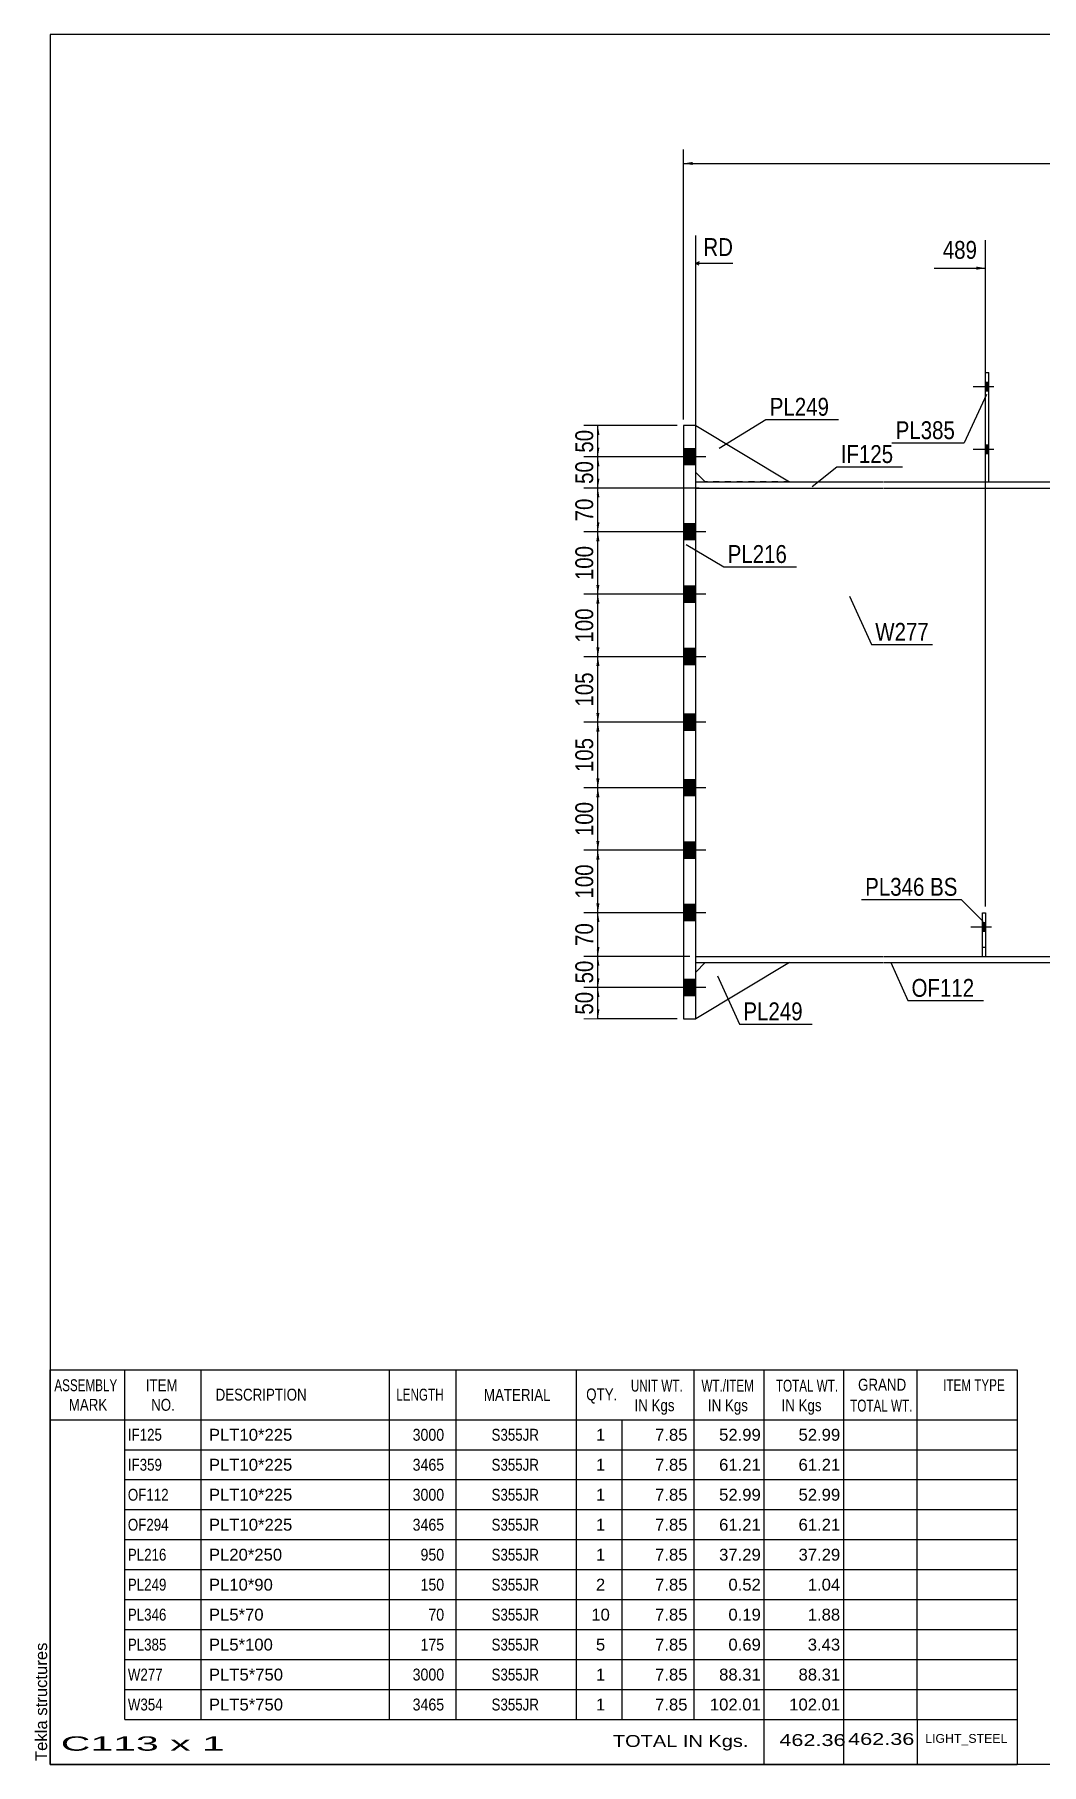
# Model space of a CAD drawing. Header units: millimetres. Extents: x -405 to -3, y -129 to 148.
# Drawn here: x -405.4 to -244.2, y -129.4 to 147.6 of the extents above; entities that cross this region are included whole.
import ezdxf

# ---------------------------------------------------------------- set-up
doc = ezdxf.new("R2010")
doc.units = ezdxf.units.MM
doc.linetypes.add('DXK_LINE_DOT1', pattern=[1.8814, 0.9407, -0.9407])
doc.linetypes.add('DXK_LINE_DOT2', pattern=[3.9198, 1.9599, -1.9599])
doc.styles.add('Arial', font='ARIAL.TTF', dxfattribs={"height": 0.2})
doc.styles.add('Arial Narrow', font='ARIALN.TTF', dxfattribs={"height": 0.2})

# ---------------------------------------------------------------- blocks, each defined once
blk = doc.blocks.new('Unknown-627317436-1210')
at = {"color": 5, "linetype": 'Continuous'}
for p, q in [((-2.93, 147.63), (-402.93, 147.63)), ((-402.93, 147.63), (-402.93, -129.37)), ((-2.93, -129.37), (-2.93, 147.63)), ((-402.93, -129.37), (-2.93, -129.37))]:
    blk.add_line(p, q, dxfattribs=at)
at = {"color": 174, "linetype": 'Continuous', "style": 'Arial'}
blk.add_text('Tekla structures', height=1.9102, rotation=90, dxfattribs=at).set_placement((-403.43, -128.87))
blk = doc.blocks.new('Bolt-627317436-1444 - 1442')
at = {"linetype": 'Continuous'}
for points in [[(-299.5, 78.7), (-299.5, 81.3), (-301.5, 81.3), (-301.5, 78.7)], [(-299.5, 78.7), (-299.5, 81.3), (-301.5, 81.3), (-301.5, 78.7)], [(-299.5, 66.7), (-299.5, 69.3), (-301.5, 69.3), (-301.5, 66.7)], [(-299.5, 66.7), (-299.5, 69.3), (-301.5, 69.3), (-301.5, 66.7)], [(-299.5, 56.7), (-299.5, 59.3), (-301.5, 59.3), (-301.5, 56.7)], [(-299.5, 56.7), (-299.5, 59.3), (-301.5, 59.3), (-301.5, 56.7)], [(-299.5, 46.7), (-299.5, 49.3), (-301.5, 49.3), (-301.5, 46.7)], [(-299.5, 46.7), (-299.5, 49.3), (-301.5, 49.3), (-301.5, 46.7)], [(-299.5, 36.2), (-299.5, 38.8), (-301.5, 38.8), (-301.5, 36.2)], [(-299.5, 36.2), (-299.5, 38.8), (-301.5, 38.8), (-301.5, 36.2)], [(-299.5, 25.7), (-299.5, 28.3), (-301.5, 28.3), (-301.5, 25.7)], [(-299.5, 25.7), (-299.5, 28.3), (-301.5, 28.3), (-301.5, 25.7)], [(-299.5, 15.7), (-299.5, 18.3), (-301.5, 18.3), (-301.5, 15.7)], [(-299.5, 15.7), (-299.5, 18.3), (-301.5, 18.3), (-301.5, 15.7)], [(-299.5, 5.7), (-299.5, 8.3), (-301.5, 8.3), (-301.5, 5.7)], [(-299.5, 5.7), (-299.5, 8.3), (-301.5, 8.3), (-301.5, 5.7)], [(-299.5, -6.3), (-299.5, -3.7), (-301.5, -3.7), (-301.5, -6.3)], [(-299.5, -6.3), (-299.5, -3.7), (-301.5, -3.7), (-301.5, -6.3)]]:
    blk.add_hatch(color=3, dxfattribs=at).paths.add_polyline_path(points)
at = {"color": 3, "linetype": 'Continuous'}
for p, q in [((-299.5, 81.3), (-301.5, 81.3)), ((-299.5, 81.3), (-301.5, 81.3)), ((-297.91, 80), (-308.5, 80)), ((-297.91, 80), (-308.5, 80)), ((-299.5, 78.7), (-301.5, 78.7)), ((-299.5, 78.7), (-301.5, 78.7)), ((-299.5, 69.3), (-301.5, 69.3)), ((-299.5, 69.3), (-301.5, 69.3)), ((-297.91, 68), (-308.5, 68)), ((-297.91, 68), (-308.5, 68)), ((-299.5, 66.7), (-301.5, 66.7)), ((-299.5, 66.7), (-301.5, 66.7)), ((-299.5, 59.3), (-301.5, 59.3)), ((-299.5, 59.3), (-301.5, 59.3)), ((-297.91, 58), (-308.5, 58)), ((-297.91, 58), (-308.5, 58)), ((-299.5, 56.7), (-301.5, 56.7)), ((-299.5, 56.7), (-301.5, 56.7)), ((-297.91, 48), (-308.5, 48)), ((-297.91, 48), (-308.5, 48)), ((-299.5, 49.3), (-301.5, 49.3)), ((-299.5, 49.3), (-301.5, 49.3)), ((-299.5, 46.7), (-301.5, 46.7)), ((-299.5, 46.7), (-301.5, 46.7)), ((-299.5, 38.8), (-301.5, 38.8)), ((-299.5, 38.8), (-301.5, 38.8)), ((-297.91, 37.5), (-308.5, 37.5)), ((-297.91, 37.5), (-308.5, 37.5)), ((-299.5, 36.2), (-301.5, 36.2)), ((-299.5, 36.2), (-301.5, 36.2)), ((-299.5, 28.3), (-301.5, 28.3)), ((-299.5, 28.3), (-301.5, 28.3)), ((-297.91, 27), (-308.5, 27)), ((-297.91, 27), (-308.5, 27)), ((-299.5, 25.7), (-301.5, 25.7)), ((-299.5, 25.7), (-301.5, 25.7)), ((-297.91, 17), (-308.5, 17)), ((-297.91, 17), (-308.5, 17)), ((-299.5, 18.3), (-301.5, 18.3)), ((-299.5, 18.3), (-301.5, 18.3)), ((-299.5, 15.7), (-301.5, 15.7)), ((-299.5, 15.7), (-301.5, 15.7)), ((-297.91, 7), (-308.5, 7)), ((-297.91, 7), (-308.5, 7)), ((-299.5, 8.3), (-301.5, 8.3)), ((-299.5, 8.3), (-301.5, 8.3)), ((-299.5, 5.7), (-301.5, 5.7)), ((-299.5, 5.7), (-301.5, 5.7)), ((-297.91, -5), (-308.5, -5)), ((-297.91, -5), (-308.5, -5)), ((-299.5, -3.7), (-301.5, -3.7)), ((-299.5, -3.7), (-301.5, -3.7)), ((-299.5, -6.3), (-301.5, -6.3)), ((-299.5, -6.3), (-301.5, -6.3))]:
    blk.add_line(p, q, dxfattribs=at)
blk = doc.blocks.new('Part-627317436-1461 - 1442')
at = {"color": 7, "linetype": 'DXK_LINE_DOT1'}
for p, q in [((-299.5, 0), (-299.5, 75)), ((-299.5, 75), (-269.5, 75)), ((-269.4, 75), (-236.8, 75)), ((-236.7, 75), (-204.1, 75)), ((-204, 75), (-189, 75)), ((-299.5, 0), (-269.5, 0)), ((-269.4, 0), (-236.8, 0)), ((-236.7, 0), (-204.1, 0)), ((-204, 0), (-189, 0))]:
    blk.add_line(p, q, dxfattribs=at)
at = {"color": 2, "linetype": 'Continuous'}
blk.add_line((-189, 0), (-189, 75), dxfattribs=at)
blk = doc.blocks.new('Bolt-627317436-1507 - 1442')
at = {"linetype": 'Continuous'}
blk.add_hatch(color=3, dxfattribs=at).paths.add_polyline_path([(-253.1, 4), (-253.1, 5.4), (-253.6, 5.4), (-253.6, 4)])
at = {"color": 3, "linetype": 'Continuous'}
for p, q in [((-252.15, 4.7), (-255.45, 4.7)), ((-253.1, 5.4), (-253.6, 5.4)), ((-253.1, 4), (-253.6, 4))]:
    blk.add_line(p, q, dxfattribs=at)
blk = doc.blocks.new('Bolt-627317436-1506 - 1442')
at = {"color": 3, "linetype": 'DXK_LINE_DOT2'}
for p, q in [((-252.15, 4.7), (-255.45, 4.7)), ((-253.1, 5.4), (-253.6, 5.4)), ((-253.1, 4), (-253.6, 4))]:
    blk.add_line(p, q, dxfattribs=at)
blk = doc.blocks.new('Part-627317436-1512 - 1442')
at = {"color": 2, "linetype": 'Continuous'}
for p, q in [((-253.6, 0), (-253.6, 7)), ((-253.6, 7), (-253.1, 7)), ((-253.1, 7), (-253.1, 0))]:
    blk.add_line(p, q, dxfattribs=at)
at = {"color": 7, "linetype": 'DXK_LINE_DOT1'}
blk.add_line((-253.6, 1.5), (-253.1, 1.5), dxfattribs=at)
blk = doc.blocks.new('Part-627317436-1517 - 1442')
at = {"color": 7, "linetype": 'DXK_LINE_DOT1'}
for p, q in [((-253.6, 0), (-253.6, 7)), ((-253.6, 7), (-253.1, 7)), ((-253.1, 7), (-253.1, 0))]:
    blk.add_line(p, q, dxfattribs=at)
blk = doc.blocks.new('Bolt-627317436-1518 - 1442')
at = {"linetype": 'Continuous'}
for points in [[(-252.6, 90.5), (-252.6, 91.9), (-253.1, 91.9), (-253.1, 90.5)], [(-252.6, 90.5), (-252.6, 91.9), (-253.1, 91.9), (-253.1, 90.5)], [(-252.6, 80.5), (-252.6, 81.9), (-253.1, 81.9), (-253.1, 80.5)], [(-252.6, 80.5), (-252.6, 81.9), (-253.1, 81.9), (-253.1, 80.5)]]:
    blk.add_hatch(color=3, dxfattribs=at).paths.add_polyline_path(points)
at = {"color": 3, "linetype": 'Continuous'}
for p, q in [((-252.6, 91.9), (-253.1, 91.9)), ((-252.6, 91.9), (-253.1, 91.9)), ((-251.8, 91.2), (-255.1, 91.2)), ((-251.8, 91.2), (-255.1, 91.2)), ((-252.6, 90.5), (-253.1, 90.5)), ((-252.6, 90.5), (-253.1, 90.5)), ((-251.8, 81.2), (-255.1, 81.2)), ((-251.8, 81.2), (-255.1, 81.2)), ((-252.6, 81.9), (-253.1, 81.9)), ((-252.6, 81.9), (-253.1, 81.9)), ((-252.6, 80.5), (-253.1, 80.5)), ((-252.6, 80.5), (-253.1, 80.5))]:
    blk.add_line(p, q, dxfattribs=at)
blk = doc.blocks.new('Part-627317436-1523 - 1442')
at = {"color": 2, "linetype": 'Continuous'}
for p, q in [((-253.1, 76), (-253.1, 93.5)), ((-253.1, 93.5), (-252.6, 93.5)), ((-252.6, 76), (-252.6, 93.5))]:
    blk.add_line(p, q, dxfattribs=at)
at = {"color": 7, "linetype": 'DXK_LINE_DOT1'}
blk.add_line((-253.1, 76), (-252.6, 76), dxfattribs=at)
blk = doc.blocks.new('Part-627317436-1545 - 1442')
at = {"color": 2, "linetype": 'Continuous'}
for p, q in [((-299.5, 85), (-284.5, 76)), ((-298, 76), (-299.5, 77.5))]:
    blk.add_line(p, q, dxfattribs=at)
at = {"color": 7, "linetype": 'DXK_LINE_DOT1'}
for p, q in [((-299.5, 77.5), (-299.5, 85)), ((-284.5, 76), (-298, 76))]:
    blk.add_line(p, q, dxfattribs=at)
blk = doc.blocks.new('Part-627317436-1550 - 1442')
at = {"color": 2, "linetype": 'Continuous'}
for p, q in [((-284.5, -1), (-299.5, -10)), ((-299.5, -2.5), (-298, -1))]:
    blk.add_line(p, q, dxfattribs=at)
at = {"color": 7, "linetype": 'DXK_LINE_DOT1'}
for p, q in [((-299.5, -10), (-299.5, -2.5)), ((-298, -1), (-284.5, -1))]:
    blk.add_line(p, q, dxfattribs=at)
blk = doc.blocks.new('Part-627317436-1629 - 1442')
at = {"color": 2, "linetype": 'Continuous'}
for p, q in [((-299.5, 76), (-269.5, 76)), ((-299.5, 75), (-269.5, 75)), ((-269.4, 76), (-236.8, 76)), ((-269.4, 75), (-236.8, 75)), ((-236.7, 76), (-204.1, 76)), ((-236.7, 75), (-204.1, 75)), ((-204, 76), (-189, 76)), ((-204, 75), (-189, 75)), ((-189, 75), (-189, 76))]:
    blk.add_line(p, q, dxfattribs=at)
at = {"color": 7, "linetype": 'DXK_LINE_DOT1'}
blk.add_line((-299.5, 75), (-299.5, 76), dxfattribs=at)
blk = doc.blocks.new('Part-627317436-1607 - 1442')
at = {"color": 2, "linetype": 'Continuous'}
for p, q in [((-299.5, 0), (-269.5, 0)), ((-299.5, -1), (-269.5, -1)), ((-269.4, 0), (-236.8, 0)), ((-269.4, -1), (-236.8, -1)), ((-236.7, 0), (-204.1, 0)), ((-236.7, -1), (-204.1, -1)), ((-204, 0), (-189, 0)), ((-204, -1), (-189, -1)), ((-189, -1), (-189, 0))]:
    blk.add_line(p, q, dxfattribs=at)
at = {"color": 7, "linetype": 'DXK_LINE_DOT1'}
blk.add_line((-299.5, -1), (-299.5, 0), dxfattribs=at)
blk = doc.blocks.new('Part-627317436-1651 - 1442')
at = {"color": 2, "linetype": 'Continuous'}
for p, q in [((-299.5, 85), (-301.5, 85)), ((-301.5, 85), (-301.5, -10)), ((-299.5, -10), (-299.5, 85)), ((-301.5, -10), (-299.5, -10))]:
    blk.add_line(p, q, dxfattribs=at)
blk = doc.blocks.new('StraightDimension-627317436-2479 - 1442')
at = {"linetype": 'Continuous'}
for points in [[(-315.46, 66.5), (-315.21, 68), (-314.96, 66.5)], [(-314.96, 59.5), (-315.21, 58), (-315.46, 59.5)]]:
    blk.add_hatch(color=7, dxfattribs=at).paths.add_polyline_path(points)
at = {"color": 7, "linetype": 'Continuous'}
for p, q in [((-298.75, 68), (-317.46, 68)), ((-315.21, 58), (-315.21, 68)), ((-298, 58), (-317.46, 58))]:
    blk.add_line(p, q, dxfattribs=at)
at = {"color": 0}
blk.add_wipeout([(-315.36, 66.34), (-319.56, 66.34), (-319.56, 59.66), (-315.36, 59.66)], dxfattribs=at)
at = {"color": 3, "style": 'Arial Narrow'}
blk.add_text('100', height=2.863, rotation=90.0002, dxfattribs=at).set_placement((-315.96, 60.26))
blk = doc.blocks.new('StraightDimension-627317436-2476 - 1442')
at = {"linetype": 'Continuous'}
for points in [[(-315.46, 83.5), (-315.21, 85), (-314.96, 83.5)], [(-314.96, 81.5), (-315.21, 80), (-315.46, 81.5)]]:
    blk.add_hatch(color=7, dxfattribs=at).paths.add_polyline_path(points)
at = {"color": 7, "linetype": 'Continuous'}
for p, q in [((-302.5, 85), (-317.46, 85)), ((-315.21, 80), (-315.21, 85)), ((-298, 80), (-317.46, 80))]:
    blk.add_line(p, q, dxfattribs=at)
at = {"color": 0}
blk.add_wipeout([(-315.36, 84.93), (-319.56, 84.93), (-319.56, 80.07), (-315.36, 80.07)], dxfattribs=at)
at = {"color": 3, "style": 'Arial Narrow'}
blk.add_text('50', height=2.863, rotation=90.0002, dxfattribs=at).set_placement((-315.96, 80.67))
blk = doc.blocks.new('StraightDimension-627317436-2477 - 1442')
at = {"linetype": 'Continuous'}
for points in [[(-315.46, 78.5), (-315.21, 80), (-314.96, 78.5)], [(-314.96, 76.5), (-315.21, 75), (-315.46, 76.5)]]:
    blk.add_hatch(color=7, dxfattribs=at).paths.add_polyline_path(points)
at = {"color": 7, "linetype": 'Continuous'}
for p, q in [((-298, 80), (-317.46, 80)), ((-315.21, 75), (-315.21, 80)), ((-299, 75), (-317.46, 75))]:
    blk.add_line(p, q, dxfattribs=at)
at = {"color": 0}
blk.add_wipeout([(-315.36, 79.93), (-319.56, 79.93), (-319.56, 75.07), (-315.36, 75.07)], dxfattribs=at)
at = {"color": 3, "style": 'Arial Narrow'}
blk.add_text('50', height=2.863, rotation=90.0002, dxfattribs=at).set_placement((-315.96, 75.67))
blk = doc.blocks.new('StraightDimension-627317436-2478 - 1442')
at = {"linetype": 'Continuous'}
for points in [[(-315.46, 73.5), (-315.21, 75), (-314.96, 73.5)], [(-314.96, 69.5), (-315.21, 68), (-315.46, 69.5)]]:
    blk.add_hatch(color=7, dxfattribs=at).paths.add_polyline_path(points)
at = {"color": 7, "linetype": 'Continuous'}
for p, q in [((-299, 75), (-317.46, 75)), ((-315.21, 68), (-315.21, 75)), ((-298.75, 68), (-317.46, 68))]:
    blk.add_line(p, q, dxfattribs=at)
at = {"color": 0}
blk.add_wipeout([(-315.36, 73.93), (-319.56, 73.93), (-319.56, 69.07), (-315.36, 69.07)], dxfattribs=at)
at = {"color": 3, "style": 'Arial Narrow'}
blk.add_text('70', height=2.863, rotation=90.0002, dxfattribs=at).set_placement((-315.96, 69.67))
blk = doc.blocks.new('StraightDimension-627317436-2480 - 1442')
at = {"linetype": 'Continuous'}
for points in [[(-315.46, 56.5), (-315.21, 58), (-314.96, 56.5)], [(-314.96, 49.5), (-315.21, 48), (-315.46, 49.5)]]:
    blk.add_hatch(color=7, dxfattribs=at).paths.add_polyline_path(points)
at = {"color": 7, "linetype": 'Continuous'}
for p, q in [((-298, 58), (-317.46, 58)), ((-315.21, 48), (-315.21, 58)), ((-298, 48), (-317.46, 48))]:
    blk.add_line(p, q, dxfattribs=at)
at = {"color": 0}
blk.add_wipeout([(-315.36, 56.34), (-319.56, 56.34), (-319.56, 49.66), (-315.36, 49.66)], dxfattribs=at)
at = {"color": 3, "style": 'Arial Narrow'}
blk.add_text('100', height=2.863, rotation=90.0002, dxfattribs=at).set_placement((-315.96, 50.26))
blk = doc.blocks.new('StraightDimension-627317436-2481 - 1442')
at = {"linetype": 'Continuous'}
for points in [[(-315.46, 46.5), (-315.21, 48), (-314.96, 46.5)], [(-314.96, 39), (-315.21, 37.5), (-315.46, 39)]]:
    blk.add_hatch(color=7, dxfattribs=at).paths.add_polyline_path(points)
at = {"color": 7, "linetype": 'Continuous'}
for p, q in [((-298, 48), (-317.46, 48)), ((-315.21, 37.5), (-315.21, 48)), ((-298, 37.5), (-317.46, 37.5))]:
    blk.add_line(p, q, dxfattribs=at)
at = {"color": 0}
blk.add_wipeout([(-315.36, 46.09), (-319.56, 46.09), (-319.56, 39.41), (-315.36, 39.41)], dxfattribs=at)
at = {"color": 3, "style": 'Arial Narrow'}
blk.add_text('105', height=2.863, rotation=90.0002, dxfattribs=at).set_placement((-315.96, 40.01))
blk = doc.blocks.new('StraightDimension-627317436-2482 - 1442')
at = {"linetype": 'Continuous'}
for points in [[(-315.46, 36), (-315.21, 37.5), (-314.96, 36)], [(-314.96, 28.5), (-315.21, 27), (-315.46, 28.5)]]:
    blk.add_hatch(color=7, dxfattribs=at).paths.add_polyline_path(points)
at = {"color": 7, "linetype": 'Continuous'}
for p, q in [((-298, 37.5), (-317.46, 37.5)), ((-315.21, 27), (-315.21, 37.5)), ((-298, 27), (-317.46, 27))]:
    blk.add_line(p, q, dxfattribs=at)
at = {"color": 0}
blk.add_wipeout([(-315.36, 35.59), (-319.56, 35.59), (-319.56, 28.91), (-315.36, 28.91)], dxfattribs=at)
at = {"color": 3, "style": 'Arial Narrow'}
blk.add_text('105', height=2.863, rotation=90.0002, dxfattribs=at).set_placement((-315.96, 29.51))
blk = doc.blocks.new('StraightDimension-627317436-2483 - 1442')
at = {"linetype": 'Continuous'}
for points in [[(-315.46, 25.5), (-315.21, 27), (-314.96, 25.5)], [(-314.96, 18.5), (-315.21, 17), (-315.46, 18.5)]]:
    blk.add_hatch(color=7, dxfattribs=at).paths.add_polyline_path(points)
at = {"color": 7, "linetype": 'Continuous'}
for p, q in [((-298, 27), (-317.46, 27)), ((-315.21, 17), (-315.21, 27)), ((-298, 17), (-317.46, 17))]:
    blk.add_line(p, q, dxfattribs=at)
at = {"color": 0}
blk.add_wipeout([(-315.36, 25.34), (-319.56, 25.34), (-319.56, 18.66), (-315.36, 18.66)], dxfattribs=at)
at = {"color": 3, "style": 'Arial Narrow'}
blk.add_text('100', height=2.863, rotation=90.0002, dxfattribs=at).set_placement((-315.96, 19.26))
blk = doc.blocks.new('StraightDimension-627317436-2484 - 1442')
at = {"linetype": 'Continuous'}
for points in [[(-315.46, 15.5), (-315.21, 17), (-314.96, 15.5)], [(-314.96, 8.5), (-315.21, 7), (-315.46, 8.5)]]:
    blk.add_hatch(color=7, dxfattribs=at).paths.add_polyline_path(points)
at = {"color": 7, "linetype": 'Continuous'}
for p, q in [((-298, 17), (-317.46, 17)), ((-315.21, 7), (-315.21, 17)), ((-298.75, 7), (-317.46, 7))]:
    blk.add_line(p, q, dxfattribs=at)
at = {"color": 0}
blk.add_wipeout([(-315.36, 15.34), (-319.56, 15.34), (-319.56, 8.66), (-315.36, 8.66)], dxfattribs=at)
at = {"color": 3, "style": 'Arial Narrow'}
blk.add_text('100', height=2.863, rotation=90.0002, dxfattribs=at).set_placement((-315.96, 9.26))
blk = doc.blocks.new('StraightDimension-627317436-2485 - 1442')
at = {"linetype": 'Continuous'}
for points in [[(-315.46, 5.5), (-315.21, 7), (-314.96, 5.5)], [(-314.96, 1.5), (-315.21, 0), (-315.46, 1.5)]]:
    blk.add_hatch(color=7, dxfattribs=at).paths.add_polyline_path(points)
at = {"color": 7, "linetype": 'Continuous'}
for p, q in [((-298.75, 7), (-317.46, 7)), ((-315.21, 0), (-315.21, 7)), ((-300.5, 0), (-317.46, 0))]:
    blk.add_line(p, q, dxfattribs=at)
at = {"color": 0}
blk.add_wipeout([(-315.36, 5.93), (-319.56, 5.93), (-319.56, 1.07), (-315.36, 1.07)], dxfattribs=at)
at = {"color": 3, "style": 'Arial Narrow'}
blk.add_text('70', height=2.863, rotation=90.0002, dxfattribs=at).set_placement((-315.96, 1.67))
blk = doc.blocks.new('StraightDimension-627317436-2486 - 1442')
at = {"linetype": 'Continuous'}
for points in [[(-315.46, -1.5), (-315.21, 0), (-314.96, -1.5)], [(-314.96, -3.5), (-315.21, -5), (-315.46, -3.5)]]:
    blk.add_hatch(color=7, dxfattribs=at).paths.add_polyline_path(points)
at = {"color": 7, "linetype": 'Continuous'}
for p, q in [((-300.5, 0), (-317.46, 0)), ((-315.21, -5), (-315.21, 0)), ((-298, -5), (-317.46, -5))]:
    blk.add_line(p, q, dxfattribs=at)
at = {"color": 0}
blk.add_wipeout([(-315.36, -0.07), (-319.56, -0.07), (-319.56, -4.93), (-315.36, -4.93)], dxfattribs=at)
at = {"color": 3, "style": 'Arial Narrow'}
blk.add_text('50', height=2.863, rotation=90.0002, dxfattribs=at).set_placement((-315.96, -4.33))
blk = doc.blocks.new('StraightDimension-627317436-2487 - 1442')
at = {"linetype": 'Continuous'}
for points in [[(-315.46, -6.5), (-315.21, -5), (-314.96, -6.5)], [(-314.96, -8.5), (-315.21, -10), (-315.46, -8.5)]]:
    blk.add_hatch(color=7, dxfattribs=at).paths.add_polyline_path(points)
at = {"color": 7, "linetype": 'Continuous'}
for p, q in [((-298, -5), (-317.46, -5)), ((-315.21, -10), (-315.21, -5)), ((-302.5, -10), (-317.46, -10))]:
    blk.add_line(p, q, dxfattribs=at)
at = {"color": 0}
blk.add_wipeout([(-315.36, -5.07), (-319.56, -5.07), (-319.56, -9.93), (-315.36, -9.93)], dxfattribs=at)
at = {"color": 3, "style": 'Arial Narrow'}
blk.add_text('50', height=2.863, rotation=90.0002, dxfattribs=at).set_placement((-315.96, -9.33))
blk = doc.blocks.new('StraightDimension-627317436-4365 - 1442')
at = {"linetype": 'Continuous'}
blk.add_hatch(color=7, dxfattribs=at).paths.add_polyline_path([(-254.6, 110.47), (-253.1, 110.22), (-254.6, 109.97)])
at = {"color": 7, "linetype": 'Continuous'}
for p, q in [((-253.1, 8), (-253.1, 114.72)), ((-261.33, 110.22), (-253.1, 110.22))]:
    blk.add_line(p, q, dxfattribs=at)
at = {"color": 0, "linetype": 'Continuous'}
blk.add_wipeout([(-292.97, 111.57), (-292.97, 115.77), (-298.91, 115.77), (-298.91, 111.57)], dxfattribs=at)
at = {"color": 7, "linetype": 'Continuous'}
for p, q in [((-299.5, -9), (-299.5, 115.47)), ((-299, 111.22), (-299.5, 110.97)), ((-299, 110.72), (-299.5, 110.97)), ((-293.57, 110.97), (-299.5, 110.97))]:
    blk.add_line(p, q, dxfattribs=at)
at = {"color": 3, "linetype": 'Continuous', "style": 'Arial Narrow'}
blk.add_text('RD', height=2.863, dxfattribs=at).set_placement((-298.31, 112.17))
at = {"color": 0}
blk.add_wipeout([(-253.87, 111.12), (-253.87, 115.32), (-260.56, 115.32), (-260.56, 111.12)], dxfattribs=at)
at = {"color": 3, "style": 'Arial Narrow'}
blk.add_text('489', height=2.863, dxfattribs=at).set_placement((-259.96, 111.72))
blk = doc.blocks.new('StraightDimension-627317436-4454 - 1442')
at = {"linetype": 'Continuous'}
for points in [[(-300, 126.74), (-301.5, 126.99), (-300, 127.24)], [(-49.8, 127.24), (-48.3, 126.99), (-49.8, 126.74)]]:
    blk.add_hatch(color=7, dxfattribs=at).paths.add_polyline_path(points)
at = {"color": 7, "linetype": 'Continuous'}
for p, q in [((-301.5, 86), (-301.5, 129.24)), ((-48.3, 74.61), (-48.3, 129.24)), ((-301.5, 126.99), (-48.3, 126.99))]:
    blk.add_line(p, q, dxfattribs=at)
at = {"color": 0}
blk.add_wipeout([(-170.64, 127.14), (-170.64, 131.34), (-179.16, 131.34), (-179.16, 127.14)], dxfattribs=at)
at = {"color": 3, "style": 'Arial Narrow'}
blk.add_text('6485', height=2.863, dxfattribs=at).set_placement((-178.56, 127.74))
blk = doc.blocks.new('CBS_BOM-627317436-4484')
at = {"color": 7, "linetype": 'Continuous'}
for p, q in [((-402.96, -74.2), (-402.96, -66.2)), ((-402.95, -66.2), (-248.04, -66.2)), ((-390.96, -74.2), (-390.96, -66.2)), ((-378.77, -74.2), (-378.77, -66.2)), ((-348.6, -74.2), (-348.6, -66.2)), ((-337.92, -74.2), (-337.92, -66.2)), ((-318.61, -74.2), (-318.61, -66.2)), ((-299.8, -74.2), (-299.8, -66.2)), ((-288.59, -74.2), (-288.59, -66.2)), ((-275.81, -74.2), (-275.81, -66.2)), ((-264.06, -74.2), (-264.06, -66.2)), ((-248.03, -66.21), (-248.04, -74.19)), ((-402.96, -74.2), (-248.03, -74.2)), ((-402.96, -79), (-402.96, -74.2)), ((-390.96, -79), (-390.96, -74.2)), ((-378.77, -79), (-378.77, -74.2)), ((-348.6, -79), (-348.6, -74.2)), ((-337.92, -79), (-337.92, -74.2)), ((-318.61, -79), (-318.61, -74.2)), ((-311.34, -79), (-311.34, -74.2)), ((-299.8, -79), (-299.8, -74.2)), ((-288.59, -79), (-288.59, -74.2)), ((-275.81, -79), (-275.81, -74.2)), ((-264.04, -79), (-264.04, -74.2)), ((-248.03, -74.21), (-248.03, -79)), ((-402.96, -83.8), (-402.96, -79)), ((-390.96, -79), (-248.03, -79)), ((-390.96, -83.8), (-390.96, -79)), ((-378.77, -83.8), (-378.77, -79)), ((-348.6, -83.8), (-348.6, -79)), ((-337.92, -83.8), (-337.92, -79)), ((-318.61, -83.8), (-318.61, -79)), ((-311.34, -83.8), (-311.34, -79)), ((-299.8, -83.8), (-299.8, -79)), ((-288.59, -83.8), (-288.59, -79)), ((-275.81, -83.8), (-275.81, -79)), ((-264.04, -83.8), (-264.04, -79)), ((-248.03, -79.01), (-248.03, -83.8)), ((-402.96, -88.6), (-402.96, -83.8)), ((-390.96, -83.8), (-248.03, -83.8)), ((-390.96, -88.6), (-390.96, -83.8)), ((-378.77, -88.6), (-378.77, -83.8)), ((-348.6, -88.6), (-348.6, -83.8)), ((-337.92, -88.6), (-337.92, -83.8)), ((-318.61, -88.6), (-318.61, -83.8)), ((-311.34, -88.6), (-311.34, -83.8)), ((-299.8, -88.6), (-299.8, -83.8)), ((-288.59, -88.6), (-288.59, -83.8)), ((-275.81, -88.6), (-275.81, -83.8)), ((-264.04, -88.6), (-264.04, -83.8)), ((-248.03, -83.81), (-248.03, -88.6)), ((-402.96, -93.4), (-402.96, -88.6)), ((-390.96, -88.6), (-248.03, -88.6)), ((-390.96, -93.4), (-390.96, -88.6)), ((-378.77, -93.4), (-378.77, -88.6)), ((-348.6, -93.4), (-348.6, -88.6)), ((-337.92, -93.4), (-337.92, -88.6)), ((-318.61, -93.4), (-318.61, -88.6)), ((-311.34, -93.4), (-311.34, -88.6)), ((-299.8, -93.4), (-299.8, -88.6)), ((-288.59, -93.4), (-288.59, -88.6)), ((-275.81, -93.4), (-275.81, -88.6)), ((-264.04, -93.4), (-264.04, -88.6)), ((-248.03, -88.61), (-248.03, -93.4)), ((-402.96, -98.2), (-402.96, -93.4)), ((-390.96, -93.4), (-248.03, -93.4)), ((-390.96, -98.2), (-390.96, -93.4)), ((-378.77, -98.2), (-378.77, -93.4)), ((-348.6, -98.2), (-348.6, -93.4)), ((-337.92, -98.2), (-337.92, -93.4)), ((-318.61, -98.2), (-318.61, -93.4)), ((-311.34, -98.2), (-311.34, -93.4)), ((-299.8, -98.2), (-299.8, -93.4)), ((-288.59, -98.2), (-288.59, -93.4)), ((-275.81, -98.2), (-275.81, -93.4)), ((-264.04, -98.2), (-264.04, -93.4)), ((-248.03, -93.41), (-248.03, -98.2)), ((-402.96, -103), (-402.96, -98.2)), ((-390.96, -98.2), (-248.03, -98.2)), ((-390.96, -103), (-390.96, -98.2)), ((-378.77, -103), (-378.77, -98.2)), ((-348.6, -103), (-348.6, -98.2)), ((-337.92, -103), (-337.92, -98.2)), ((-318.61, -103), (-318.61, -98.2)), ((-311.34, -103), (-311.34, -98.2)), ((-299.8, -103), (-299.8, -98.2)), ((-288.59, -103), (-288.59, -98.2)), ((-275.81, -103), (-275.81, -98.2)), ((-264.04, -103), (-264.04, -98.2)), ((-248.03, -98.21), (-248.03, -103)), ((-402.96, -107.8), (-402.96, -103)), ((-390.96, -103), (-248.03, -103)), ((-390.96, -107.8), (-390.96, -103)), ((-378.77, -107.8), (-378.77, -103)), ((-348.6, -107.8), (-348.6, -103)), ((-337.92, -107.8), (-337.92, -103)), ((-318.61, -107.8), (-318.61, -103)), ((-311.34, -107.8), (-311.34, -103)), ((-299.8, -107.8), (-299.8, -103)), ((-288.59, -107.8), (-288.59, -103)), ((-275.81, -107.8), (-275.81, -103)), ((-264.04, -107.8), (-264.04, -103)), ((-248.03, -103.01), (-248.03, -107.8)), ((-402.96, -112.6), (-402.96, -107.8)), ((-390.96, -107.8), (-248.03, -107.8)), ((-390.96, -112.6), (-390.96, -107.8)), ((-378.77, -112.6), (-378.77, -107.8)), ((-348.6, -112.6), (-348.6, -107.8)), ((-337.92, -112.6), (-337.92, -107.8)), ((-318.61, -112.6), (-318.61, -107.8)), ((-311.34, -112.6), (-311.34, -107.8)), ((-299.8, -112.6), (-299.8, -107.8)), ((-288.59, -112.6), (-288.59, -107.8)), ((-275.81, -112.6), (-275.81, -107.8)), ((-264.04, -112.6), (-264.04, -107.8)), ((-248.03, -107.81), (-248.03, -112.6)), ((-402.96, -117.4), (-402.96, -112.6)), ((-390.96, -112.6), (-248.03, -112.6)), ((-390.96, -117.4), (-390.96, -112.6)), ((-378.77, -117.4), (-378.77, -112.6)), ((-348.6, -117.4), (-348.6, -112.6)), ((-337.92, -117.4), (-337.92, -112.6)), ((-318.61, -117.4), (-318.61, -112.6)), ((-311.34, -117.4), (-311.34, -112.6)), ((-299.8, -117.4), (-299.8, -112.6)), ((-288.59, -117.4), (-288.59, -112.6)), ((-275.81, -117.4), (-275.81, -112.6)), ((-264.04, -117.4), (-264.04, -112.6)), ((-248.03, -112.61), (-248.03, -117.4)), ((-402.96, -122.2), (-402.96, -117.4)), ((-390.96, -117.4), (-248.03, -117.4)), ((-390.96, -122.2), (-390.96, -117.4)), ((-378.77, -122.2), (-378.77, -117.4)), ((-348.6, -122.2), (-348.6, -117.4)), ((-337.92, -122.2), (-337.92, -117.4)), ((-318.61, -122.2), (-318.61, -117.4)), ((-311.34, -122.2), (-311.34, -117.4)), ((-299.8, -122.2), (-299.8, -117.4)), ((-288.59, -122.2), (-288.59, -117.4)), ((-275.81, -122.2), (-275.81, -117.4)), ((-264.04, -122.2), (-264.04, -117.4)), ((-248.03, -117.41), (-248.03, -122.2)), ((-402.96, -129.4), (-402.96, -122.22)), ((-390.96, -122.2), (-248.03, -122.2)), ((-288.59, -129.4), (-288.59, -122.22)), ((-275.81, -129.4), (-275.81, -122.22)), ((-264, -129.4), (-264, -122.22)), ((-248.03, -122.2), (-248.03, -129.4)), ((-402.96, -129.4), (-248.03, -129.4))]:
    blk.add_line(p, q, dxfattribs=at)
at = {"color": 3, "linetype": 'Continuous', "style": 'Arial'}
for s, height, width, p in [('ASSEMBLY', 1.91, 0.7, (-402.27, -69.63)), ('ITEM', 1.91, 0.8, (-387.63, -69.63)), ('DESCRIPTION', 1.9102, 0.8, (-376.44, -71.14)), ('LENGTH', 1.91, 0.7, (-347.5, -71.14)), ('QTY.', 1.91, 0.8, (-317.08, -71.1)), ('UNIT WT.', 1.91, 0.7, (-309.92, -69.7)), ('WT./ITEM', 1.91, 0.7, (-298.62, -69.7)), ('TOTAL WT.', 1.91, 0.7, (-286.69, -69.7)), ('GRAND', 1.91, 0.8, (-273.53, -69.55)), ('ITEM TYPE', 1.91, 0.7, (-259.9, -69.62)), ('MARK', 1.91, 0.8, (-399.96, -72.77)), ('NO.', 1.91, 0.8, (-386.77, -72.77)), ('MATERIAL', 1.91, 0.8, (-333.47, -71.18)), ('IN Kgs', 1.91, 0.8, (-309.34, -72.84)), ('IN Kgs', 1.91, 0.8, (-297.58, -72.84)), ('IN Kgs', 1.91, 0.8, (-285.79, -72.84)), ('TOTAL WT.', 1.91, 0.7, (-274.79, -72.89))]:
    blk.add_text(s, height=height, dxfattribs=dict(at, width=width)).set_placement(p)
at = {"color": 7, "linetype": 'Continuous', "style": 'Arial'}
for s, width, p in [('IF125', 0.8, (-390.5, -77.57)), ('3000', 0.85, (-344.88, -77.57)), ('S355JR', 0.8, (-332.24, -77.57)), ('IF359', 0.8, (-390.5, -82.37)), ('3465', 0.85, (-344.88, -82.37)), ('S355JR', 0.8, (-332.24, -82.37)), ('OF112', 0.8, (-390.5, -87.17)), ('3000', 0.85, (-344.88, -87.17)), ('S355JR', 0.8, (-332.24, -87.17)), ('OF294', 0.8, (-390.5, -91.97)), ('3465', 0.85, (-344.88, -91.97)), ('S355JR', 0.8, (-332.24, -91.97)), ('PL216', 0.8, (-390.5, -96.77)), ('950', 0.85, (-343.62, -96.77)), ('S355JR', 0.8, (-332.24, -96.77)), ('PL249', 0.8, (-390.5, -101.57)), ('150', 0.85, (-343.62, -101.57)), ('S355JR', 0.8, (-332.24, -101.57)), ('PL346', 0.8, (-390.5, -106.37)), ('70', 0.85, (-342.36, -106.37)), ('S355JR', 0.8, (-332.24, -106.37)), ('PL385', 0.8, (-390.5, -111.17)), ('175', 0.85, (-343.62, -111.17)), ('S355JR', 0.8, (-332.24, -111.17)), ('W277', 0.8, (-390.5, -115.97)), ('3000', 0.85, (-344.88, -115.97)), ('S355JR', 0.8, (-332.24, -115.97)), ('W354', 0.8, (-390.5, -120.77)), ('3465', 0.85, (-344.88, -120.77)), ('S355JR', 0.8, (-332.24, -120.77))]:
    blk.add_text(s, height=1.91, dxfattribs=dict(at, width=width)).set_placement(p)
for s, p in [('PLT10*225', (-377.51, -77.57)), ('1', (-315.52, -77.57)), ('7.85', (-306.05, -77.57)), ('52.99', (-295.79, -77.57)), ('52.99', (-283.07, -77.57)), ('PLT10*225', (-377.51, -82.37)), ('1', (-315.52, -82.37)), ('7.85', (-306.05, -82.37)), ('61.21', (-295.79, -82.37)), ('61.21', (-283.07, -82.37)), ('PLT10*225', (-377.51, -87.17)), ('1', (-315.52, -87.17)), ('7.85', (-306.05, -87.17)), ('52.99', (-295.79, -87.17)), ('52.99', (-283.07, -87.17)), ('PLT10*225', (-377.51, -91.97)), ('1', (-315.52, -91.97)), ('7.85', (-306.05, -91.97)), ('61.21', (-295.79, -91.97)), ('61.21', (-283.07, -91.97)), ('PL20*250', (-377.51, -96.77)), ('1', (-315.52, -96.77)), ('7.85', (-306.05, -96.77)), ('37.29', (-295.79, -96.77)), ('37.29', (-283.07, -96.77)), ('PL10*90', (-377.51, -101.57)), ('2', (-315.52, -101.57)), ('7.85', (-306.05, -101.57)), ('0.52', (-294.3, -101.57)), ('1.04', (-281.59, -101.57)), ('PL5*70', (-377.51, -106.37)), ('10', (-316.26, -106.37)), ('7.85', (-306.05, -106.37)), ('0.19', (-294.3, -106.37)), ('1.88', (-281.59, -106.37)), ('PL5*100', (-377.51, -111.17)), ('5', (-315.52, -111.17)), ('7.85', (-306.05, -111.17)), ('0.69', (-294.3, -111.17)), ('3.43', (-281.59, -111.17)), ('PLT5*750', (-377.51, -115.97)), ('1', (-315.52, -115.97)), ('7.85', (-306.05, -115.97)), ('88.31', (-295.79, -115.97)), ('88.31', (-283.07, -115.97)), ('PLT5*750', (-377.51, -120.77)), ('1', (-315.52, -120.77)), ('7.85', (-306.05, -120.77)), ('102.01', (-297.27, -120.77)), ('102.01', (-284.56, -120.77))]:
    blk.add_text(s, height=1.91, dxfattribs=at).set_placement(p)
at = {"color": 6, "linetype": 'Continuous', "style": 'Arial'}
for s, height, width, p in [('462.36', 1.91, 1.3, (-286.14, -126.46)), ('462.36', 1.91, 1.3, (-275.13, -126.29)), ('C113 x 1', 2.292, 2.05, (-401.24, -127.21)), ('TOTAL IN Kgs.', 1.9102, 1.2, (-312.8, -126.61))]:
    blk.add_text(s, height=height, dxfattribs=dict(at, width=width)).set_placement(p)
blk.add_text('LIGHT_STEEL', height=1.4135, dxfattribs=at).set_placement((-262.78, -125.95))
blk = doc.blocks.new('Mark-627317436-1457 - 1442')
at = {"color": 0}
blk.add_wipeout([(-262.2, 50.55), (-262.2, 53.55), (-270.78, 53.55), (-270.78, 50.55)], dxfattribs=at)
blk.add_wipeout([(-262.2, 50.55), (-262.2, 53.55), (-270.78, 53.55), (-270.78, 50.55)], dxfattribs=at)
at = {"color": 7, "linetype": 'Continuous'}
for p, q in [((-274.92, 57.69), (-271.38, 49.95)), ((-271.38, 49.95), (-261.6, 49.95))]:
    blk.add_line(p, q, dxfattribs=at)
at = {"color": 3, "style": 'Arial Narrow'}
blk.add_text('W277', height=2.863, dxfattribs=at).set_placement((-270.78, 50.55))
blk = doc.blocks.new('Mark-627317436-1519 - 1442')
at = {"color": 7, "linetype": 'Continuous'}
blk.add_line((-252.97, 89.97), (-256.51, 82.24), dxfattribs=at)
at = {"color": 0}
blk.add_wipeout([(-258.01, 82.84), (-258.01, 85.84), (-267.51, 85.84), (-267.51, 82.84)], dxfattribs=at)
blk.add_wipeout([(-258.01, 82.84), (-258.01, 85.84), (-267.51, 85.84), (-267.51, 82.84)], dxfattribs=at)
at = {"color": 7, "linetype": 'Continuous'}
blk.add_line((-268.11, 82.24), (-256.51, 82.24), dxfattribs=at)
at = {"color": 3, "style": 'Arial Narrow'}
blk.add_text('PL385', height=2.863, dxfattribs=at).set_placement((-267.51, 82.84))
blk = doc.blocks.new('Mark-627317436-1541 - 1442')
at = {"color": 0}
blk.add_wipeout([(-278.18, 86.59), (-278.18, 89.59), (-287.68, 89.59), (-287.68, 86.59)], dxfattribs=at)
blk.add_wipeout([(-278.18, 86.59), (-278.18, 89.59), (-287.68, 89.59), (-287.68, 86.59)], dxfattribs=at)
at = {"color": 7, "linetype": 'Continuous'}
for p, q in [((-295.76, 81.41), (-288.28, 85.99)), ((-288.28, 85.99), (-276.68, 85.99))]:
    blk.add_line(p, q, dxfattribs=at)
at = {"color": 3, "style": 'Arial Narrow'}
blk.add_text('PL249', height=2.863, dxfattribs=at).set_placement((-287.68, 86.59))
blk = doc.blocks.new('Mark-627317436-1546 - 1442')
at = {"color": 0}
blk.add_wipeout([(-282.39, -10.23), (-282.39, -7.23), (-291.9, -7.23), (-291.9, -10.23)], dxfattribs=at)
blk.add_wipeout([(-282.39, -10.23), (-282.39, -7.23), (-291.9, -7.23), (-291.9, -10.23)], dxfattribs=at)
at = {"color": 7, "linetype": 'Continuous'}
for p, q in [((-296.03, -3.09), (-292.5, -10.83)), ((-292.5, -10.83), (-280.89, -10.83))]:
    blk.add_line(p, q, dxfattribs=at)
at = {"color": 3, "style": 'Arial Narrow'}
blk.add_text('PL249', height=2.863, dxfattribs=at).set_placement((-291.9, -10.23))
blk = doc.blocks.new('MarkSet-627317436-3358 - 1442')
at = {"color": 0}
blk.add_wipeout([(-262.89, 9.71), (-262.89, 12.71), (-272.39, 12.71), (-272.39, 9.71)], dxfattribs=at)
blk.add_wipeout([(-262.89, 9.71), (-262.89, 12.71), (-272.39, 12.71), (-272.39, 9.71)], dxfattribs=at)
blk.add_wipeout([(-257.61, 9.71), (-257.61, 12.71), (-261.99, 12.71), (-261.99, 9.71)], dxfattribs=at)
blk.add_wipeout([(-257.61, 9.71), (-257.61, 12.71), (-261.99, 12.71), (-261.99, 9.71)], dxfattribs=at)
at = {"color": 7, "linetype": 'Continuous'}
for p in [(-272.99, 9.11), (-253.47, 5.57)]:
    blk.add_line(p, (-257.01, 9.11), dxfattribs=at)
at = {"color": 3, "style": 'Arial Narrow'}
for s, p in [('PL346', (-272.39, 9.71)), ('BS', (-261.99, 9.71))]:
    blk.add_text(s, height=2.863, dxfattribs=at).set_placement(p)
blk = doc.blocks.new('Mark-627317436-1603 - 1442')
at = {"color": 0}
blk.add_wipeout([(-254.92, -6.47), (-254.92, -3.47), (-264.97, -3.47), (-264.97, -6.47)], dxfattribs=at)
blk.add_wipeout([(-254.92, -6.47), (-254.92, -3.47), (-264.97, -3.47), (-264.97, -6.47)], dxfattribs=at)
at = {"color": 7, "linetype": 'Continuous'}
for p, q in [((-268.3, -1), (-265.57, -7.07)), ((-265.57, -7.07), (-253.42, -7.07))]:
    blk.add_line(p, q, dxfattribs=at)
at = {"color": 3, "style": 'Arial Narrow'}
blk.add_text('OF112', height=2.863, dxfattribs=at).set_placement((-264.97, -6.47))
blk = doc.blocks.new('Mark-627317436-1625 - 1442')
at = {"color": 0}
blk.add_wipeout([(-267.91, 79.02), (-267.91, 82.02), (-276.31, 82.02), (-276.31, 79.02)], dxfattribs=at)
blk.add_wipeout([(-267.91, 79.02), (-267.91, 82.02), (-276.31, 82.02), (-276.31, 79.02)], dxfattribs=at)
at = {"color": 7, "linetype": 'Continuous'}
for p, q in [((-280.89, 75.24), (-276.91, 78.42)), ((-276.91, 78.42), (-266.41, 78.42))]:
    blk.add_line(p, q, dxfattribs=at)
at = {"color": 3, "style": 'Arial Narrow'}
blk.add_text('IF125', height=2.863, dxfattribs=at).set_placement((-276.31, 79.02))
blk = doc.blocks.new('Mark-627317436-1647 - 1442')
at = {"color": 0}
blk.add_wipeout([(-284.92, 63.01), (-284.92, 66.01), (-294.42, 66.01), (-294.42, 63.01)], dxfattribs=at)
blk.add_wipeout([(-284.92, 63.01), (-284.92, 66.01), (-294.42, 66.01), (-294.42, 63.01)], dxfattribs=at)
at = {"color": 7, "linetype": 'Continuous'}
for p, q in [((-301.07, 65.97), (-295.02, 62.41)), ((-295.02, 62.41), (-283.42, 62.41))]:
    blk.add_line(p, q, dxfattribs=at)
at = {"color": 3, "style": 'Arial Narrow'}
blk.add_text('PL216', height=2.863, dxfattribs=at).set_placement((-294.42, 63.01))

msp = doc.modelspace()

# ---------------------------------------------------------------- block references
for name in ['Unknown-627317436-1210', 'Bolt-627317436-1518 - 1442', 'Part-627317436-1523 - 1442', 'Part-627317436-1651 - 1442', 'Part-627317436-1545 - 1442', 'Bolt-627317436-1444 - 1442', 'Part-627317436-1629 - 1442', 'Part-627317436-1461 - 1442', 'Part-627317436-1512 - 1442', 'Part-627317436-1517 - 1442', 'Bolt-627317436-1507 - 1442', 'Bolt-627317436-1506 - 1442', 'Part-627317436-1607 - 1442', 'Part-627317436-1550 - 1442', 'CBS_BOM-627317436-4484']:
    msp.add_blockref(name, (0, 0))

# ---------------------------------------------------------------- next in the draw order: block references
for name in ['StraightDimension-627317436-2476 - 1442', 'StraightDimension-627317436-2479 - 1442']:
    msp.add_blockref(name, (0, 0))

# ---------------------------------------------------------------- next in the draw order: block references
for name in ['StraightDimension-627317436-2477 - 1442', 'StraightDimension-627317436-2480 - 1442']:
    msp.add_blockref(name, (0, 0))

# ---------------------------------------------------------------- next in the draw order: block references
for name in ['StraightDimension-627317436-2478 - 1442', 'StraightDimension-627317436-2481 - 1442']:
    msp.add_blockref(name, (0, 0))

# ---------------------------------------------------------------- next in the draw order: block references
msp.add_blockref('StraightDimension-627317436-2482 - 1442', (0, 0))

# ---------------------------------------------------------------- next in the draw order: block references
msp.add_blockref('StraightDimension-627317436-2483 - 1442', (0, 0))

# ---------------------------------------------------------------- next in the draw order: block references
msp.add_blockref('StraightDimension-627317436-2484 - 1442', (0, 0))

# ---------------------------------------------------------------- next in the draw order: block references
msp.add_blockref('StraightDimension-627317436-2485 - 1442', (0, 0))

# ---------------------------------------------------------------- next in the draw order: block references
msp.add_blockref('StraightDimension-627317436-2486 - 1442', (0, 0))

# ---------------------------------------------------------------- next in the draw order: block references
msp.add_blockref('StraightDimension-627317436-2487 - 1442', (0, 0))

# ---------------------------------------------------------------- next in the draw order: block references
msp.add_blockref('StraightDimension-627317436-4365 - 1442', (0, 0))

# ---------------------------------------------------------------- next in the draw order: block references
for name in ['StraightDimension-627317436-4454 - 1442', 'Mark-627317436-1647 - 1442', 'Mark-627317436-1457 - 1442', 'MarkSet-627317436-3358 - 1442', 'Mark-627317436-1603 - 1442', 'Mark-627317436-1546 - 1442']:
    msp.add_blockref(name, (0, 0))

# ---------------------------------------------------------------- next in the draw order: block references
for name in ['Mark-627317436-1541 - 1442', 'Mark-627317436-1519 - 1442']:
    msp.add_blockref(name, (0, 0))

# ---------------------------------------------------------------- next in the draw order: block references
msp.add_blockref('Mark-627317436-1625 - 1442', (0, 0))

doc.saveas('drawing.dxf')
